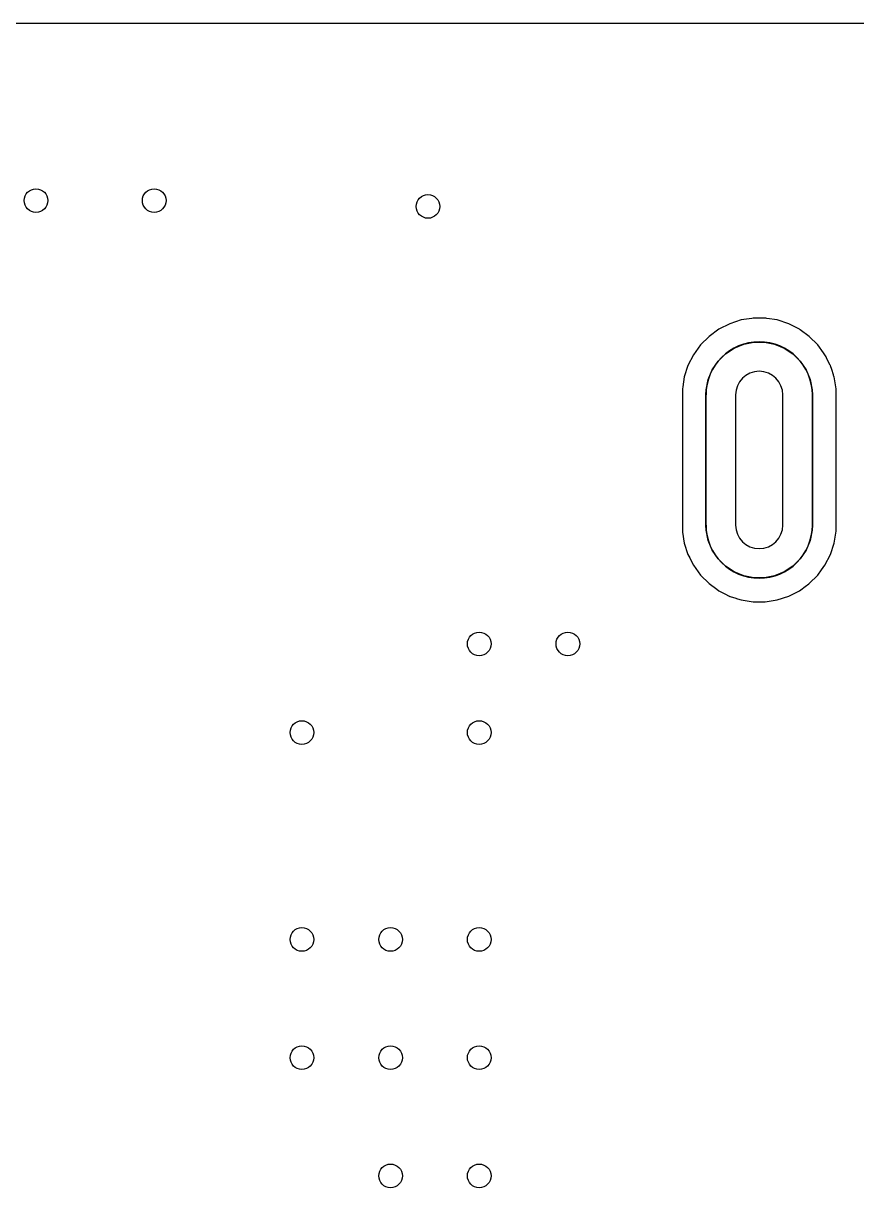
# Model space of a CAD drawing. Header units: inches. Extents: x 0.71 to 7.56, y -5.16 to -0.79.
# Drawn here: x 6.271 to 6.826, y -1.563 to -0.787 of the extents above; entities that cross this region are included whole.
import ezdxf

# ---------------------------------------------------------------- set-up
doc = ezdxf.new("R2010")
doc.units = ezdxf.units.IN
doc.header["$MEASUREMENT"] = 0
doc.layers.add('BLACK', color=250, linetype='CONTINUOUS')

msp = doc.modelspace()

# ---------------------------------------------------------------- linework, layer by layer
at = {"layer": 'BLACK', "linetype": 'CONTINUOUS'}
for p, q in [((5.12352, -0.78742), (7.36189, -0.78742)), ((6.75632, -0.98394), (6.74932, -0.98504)), ((6.75728, -0.98378), (6.75632, -0.98394)), ((6.75632, -0.98394), (6.75632, -0.98394)), ((6.76534, -0.98378), (6.75728, -0.98378)), ((6.75728, -0.98378), (6.75728, -0.98378)), ((6.76577, -0.98385), (6.76534, -0.98378)), ((6.76534, -0.98378), (6.76534, -0.98378)), ((6.76642, -0.98396), (6.76577, -0.98385)), ((6.7733, -0.98504), (6.76642, -0.98396)), ((6.73447, -0.99119), (6.72795, -0.99593)), ((6.74165, -0.98753), (6.73447, -0.99119)), ((6.73447, -0.99119), (6.73447, -0.99119)), ((6.74932, -0.98504), (6.74165, -0.98753)), ((6.74165, -0.98753), (6.74165, -0.98753)), ((6.78096, -0.98753), (6.7733, -0.98504)), ((6.7733, -0.98504), (6.7733, -0.98504)), ((6.7733, -0.98504), (6.7733, -0.98504)), ((6.7733, -0.98504), (6.7733, -0.98504)), ((6.7859, -0.99005), (6.78096, -0.98753)), ((6.78693, -0.99058), (6.7859, -0.99005)), ((6.7859, -0.99005), (6.7859, -0.99005)), ((6.78814, -0.99119), (6.78693, -0.99058)), ((6.78856, -0.9915), (6.78814, -0.99119)), ((6.78814, -0.99119), (6.78814, -0.99119)), ((6.78814, -0.99119), (6.78814, -0.99119)), ((6.79466, -0.99593), (6.78856, -0.9915)), ((6.78856, -0.9915), (6.78856, -0.9915)), ((6.72795, -0.99593), (6.72225, -1.00163)), ((6.72795, -0.99593), (6.72795, -0.99593)), ((6.75102, -1.00108), (6.75783, -0.99972)), ((6.75783, -0.99972), (6.76478, -0.99972)), ((6.76478, -0.99972), (6.77159, -1.00108)), ((6.80036, -1.00163), (6.79466, -0.99593)), ((6.79466, -0.99593), (6.79466, -0.99593)), ((6.79466, -0.99593), (6.79466, -0.99593)), ((6.71752, -1.00815), (6.71386, -1.01533)), ((6.72225, -1.00163), (6.71752, -1.00815)), ((6.71752, -1.00815), (6.71752, -1.00815)), ((6.72225, -1.00163), (6.72225, -1.00163)), ((6.73392, -1.01251), (6.73883, -1.00759)), ((6.73883, -1.00759), (6.7446, -1.00374)), ((6.7446, -1.00374), (6.75102, -1.00108)), ((6.77159, -1.00108), (6.77801, -1.00374)), ((6.77801, -1.00374), (6.78379, -1.00759)), ((6.78379, -1.00759), (6.7887, -1.01251)), ((6.80418, -1.00689), (6.80036, -1.00163)), ((6.8051, -1.00815), (6.80418, -1.00689)), ((6.80418, -1.00689), (6.80418, -1.00689)), ((6.80585, -1.00963), (6.8051, -1.00815)), ((6.8051, -1.00815), (6.8051, -1.00815)), ((6.8051, -1.00815), (6.8051, -1.00815)), ((6.71386, -1.01533), (6.71137, -1.02299)), ((6.71386, -1.01533), (6.71386, -1.01533)), ((6.73006, -1.01828), (6.73392, -1.01251)), ((6.7887, -1.01251), (6.79256, -1.01828)), ((6.80645, -1.01081), (6.80585, -1.00963)), ((6.80863, -1.01508), (6.80645, -1.01081)), ((6.80645, -1.01081), (6.80645, -1.01081)), ((6.80866, -1.01514), (6.80863, -1.01508)), ((6.80873, -1.01528), (6.80866, -1.01514)), ((6.80877, -1.01536), (6.80873, -1.01528)), ((6.80882, -1.01551), (6.80877, -1.01536)), ((6.80962, -1.018), (6.80882, -1.01551)), ((6.71137, -1.02299), (6.71034, -1.02946)), ((6.71137, -1.02299), (6.71137, -1.02299)), ((6.7274, -1.0247), (6.73006, -1.01828)), ((6.79256, -1.01828), (6.79521, -1.0247)), ((6.81078, -1.02157), (6.80962, -1.018)), ((6.81111, -1.02257), (6.81078, -1.02157)), ((6.81119, -1.0228), (6.81111, -1.02257)), ((6.81111, -1.02257), (6.81111, -1.02257)), ((6.81125, -1.02299), (6.81119, -1.0228)), ((6.81251, -1.03095), (6.81125, -1.02299)), ((6.71034, -1.0295), (6.71011, -1.03095)), ((6.71011, -1.03095), (6.71011, -1.03111)), ((6.71011, -1.03111), (6.71011, -1.12563)), ((6.71034, -1.02946), (6.71034, -1.0295)), ((6.72604, -1.03151), (6.7274, -1.0247)), ((6.79521, -1.0247), (6.79657, -1.03151)), ((6.81251, -1.12563), (6.81251, -1.03095)), ((6.72587, -1.03498), (6.72604, -1.03151)), ((6.72587, -1.1216), (6.72587, -1.03498)), ((6.72587, -1.03498), (6.72587, -1.1216)), ((6.79657, -1.03151), (6.79674, -1.03498)), ((6.79674, -1.03498), (6.79674, -1.1216)), ((6.79674, -1.1216), (6.79674, -1.03498)), ((6.72604, -1.12507), (6.72587, -1.1216)), ((6.79674, -1.1216), (6.79657, -1.12507)), ((6.71011, -1.12563), (6.71023, -1.12643)), ((6.71023, -1.12643), (6.71023, -1.12643)), ((6.71023, -1.12643), (6.71137, -1.13359)), ((6.7274, -1.13188), (6.72604, -1.12507)), ((6.73006, -1.1383), (6.7274, -1.13188)), ((6.79521, -1.13188), (6.79256, -1.1383)), ((6.79657, -1.12507), (6.79521, -1.13188)), ((6.81125, -1.13359), (6.81251, -1.12563)), ((6.71137, -1.13359), (6.71137, -1.13359)), ((6.71137, -1.13359), (6.71386, -1.14125)), ((6.73392, -1.14408), (6.73006, -1.1383)), ((6.79256, -1.1383), (6.7887, -1.14408)), ((6.80876, -1.14125), (6.81125, -1.13359)), ((6.71386, -1.14125), (6.71386, -1.14125)), ((6.71386, -1.14125), (6.71501, -1.14351)), ((6.71501, -1.14351), (6.71501, -1.14351)), ((6.71501, -1.14351), (6.71501, -1.14351)), ((6.71501, -1.14351), (6.7174, -1.14821)), ((6.73883, -1.14899), (6.73392, -1.14408)), ((6.7887, -1.14408), (6.78379, -1.14899)), ((6.8051, -1.14843), (6.80876, -1.14125)), ((6.7174, -1.14821), (6.71752, -1.14843)), ((6.71752, -1.14843), (6.72225, -1.15495)), ((6.72225, -1.15495), (6.72225, -1.15495)), ((6.72225, -1.15495), (6.72795, -1.16065)), ((6.7446, -1.15285), (6.73883, -1.14899)), ((6.75102, -1.15551), (6.7446, -1.15285)), ((6.75783, -1.15686), (6.75102, -1.15551)), ((6.77159, -1.15551), (6.76478, -1.15686)), ((6.77801, -1.15285), (6.77159, -1.15551)), ((6.78379, -1.14899), (6.77801, -1.15285)), ((6.79469, -1.16062), (6.80036, -1.15495)), ((6.80036, -1.15495), (6.80292, -1.15144)), ((6.80036, -1.15495), (6.80036, -1.15495)), ((6.80036, -1.15495), (6.80036, -1.15495)), ((6.80292, -1.15144), (6.8051, -1.14843)), ((6.72795, -1.16065), (6.73304, -1.16435)), ((6.76478, -1.15686), (6.75783, -1.15686)), ((6.78814, -1.16539), (6.79285, -1.16197)), ((6.79285, -1.16197), (6.79357, -1.16145)), ((6.79357, -1.16145), (6.79434, -1.16088)), ((6.79434, -1.16088), (6.79466, -1.16065)), ((6.79466, -1.16065), (6.79469, -1.16062)), ((6.79466, -1.16065), (6.79466, -1.16065)), ((6.79466, -1.16065), (6.79466, -1.16065)), ((6.79466, -1.16065), (6.79466, -1.16065)), ((6.79466, -1.16065), (6.79466, -1.16065)), ((6.79466, -1.16065), (6.79466, -1.16065)), ((6.73304, -1.16435), (6.73447, -1.16539)), ((6.73447, -1.16539), (6.73844, -1.16741)), ((6.73844, -1.16741), (6.7414, -1.16892)), ((6.7414, -1.16892), (6.7414, -1.16892)), ((6.7414, -1.16892), (6.74146, -1.16896)), ((6.74146, -1.16896), (6.74161, -1.16903)), ((6.74161, -1.16903), (6.74169, -1.16907)), ((6.74169, -1.16907), (6.74183, -1.16911)), ((6.74183, -1.16911), (6.74254, -1.16934)), ((6.74254, -1.16934), (6.74505, -1.17015)), ((6.74505, -1.17015), (6.74505, -1.17015)), ((6.74505, -1.17015), (6.74687, -1.17074)), ((6.74687, -1.17074), (6.74932, -1.17154)), ((6.7733, -1.17154), (6.78096, -1.16905)), ((6.78096, -1.16905), (6.78814, -1.16539)), ((6.74932, -1.17154), (6.7533, -1.17217)), ((6.7533, -1.17217), (6.75728, -1.1728)), ((6.75728, -1.1728), (6.75728, -1.1728)), ((6.75728, -1.1728), (6.76534, -1.1728)), ((6.76534, -1.1728), (6.7733, -1.17154)), ((6.76534, -1.1728), (6.76534, -1.1728))]:
    msp.add_line(p, q, dxfattribs=at)
at = {"layer": 'BLACK'}
for centre in [(6.27953, -0.90551), (6.35827, -0.90551), (6.54066, -0.9094), (6.5748, -1.20079), (6.63386, -1.20079), (6.45669, -1.25984), (6.5748, -1.25984), (6.45669, -1.39764), (6.51575, -1.39764), (6.5748, -1.39764), (6.45669, -1.47638), (6.51575, -1.47638), (6.5748, -1.47638), (6.51575, -1.55512), (6.5748, -1.55512)]:
    msp.add_circle(centre, 0.00787, dxfattribs=at)
for centre, start, end in [((6.76131, -1.03498), 360, 540), ((6.76131, -1.1216), 180, 360)]:
    msp.add_arc(centre, 0.03543, start, end, dxfattribs=at)
at = {"layer": 'WHITE', "linetype": 'CONTINUOUS'}
for p, q in [((6.74556, -1.03498), (6.74556, -1.1216)), ((6.77706, -1.1216), (6.77706, -1.03498))]:
    msp.add_line(p, q, dxfattribs=at)
at = {"layer": 'WHITE'}
for centre in [(6.27953, -0.90551), (6.35827, -0.90551), (6.54066, -0.9094), (6.5748, -1.20079), (6.63386, -1.20079), (6.45669, -1.25984), (6.5748, -1.25984), (6.45669, -1.39764), (6.51575, -1.39764), (6.5748, -1.39764), (6.45669, -1.47638), (6.51575, -1.47638), (6.5748, -1.47638), (6.51575, -1.55512), (6.5748, -1.55512)]:
    msp.add_circle(centre, 0.00787, dxfattribs=at)
for centre, start, end in [((6.76131, -1.03498), 360, 540), ((6.76131, -1.1216), 180, 360)]:
    msp.add_arc(centre, 0.01575, start, end, dxfattribs=at)

doc.saveas('drawing.dxf')
